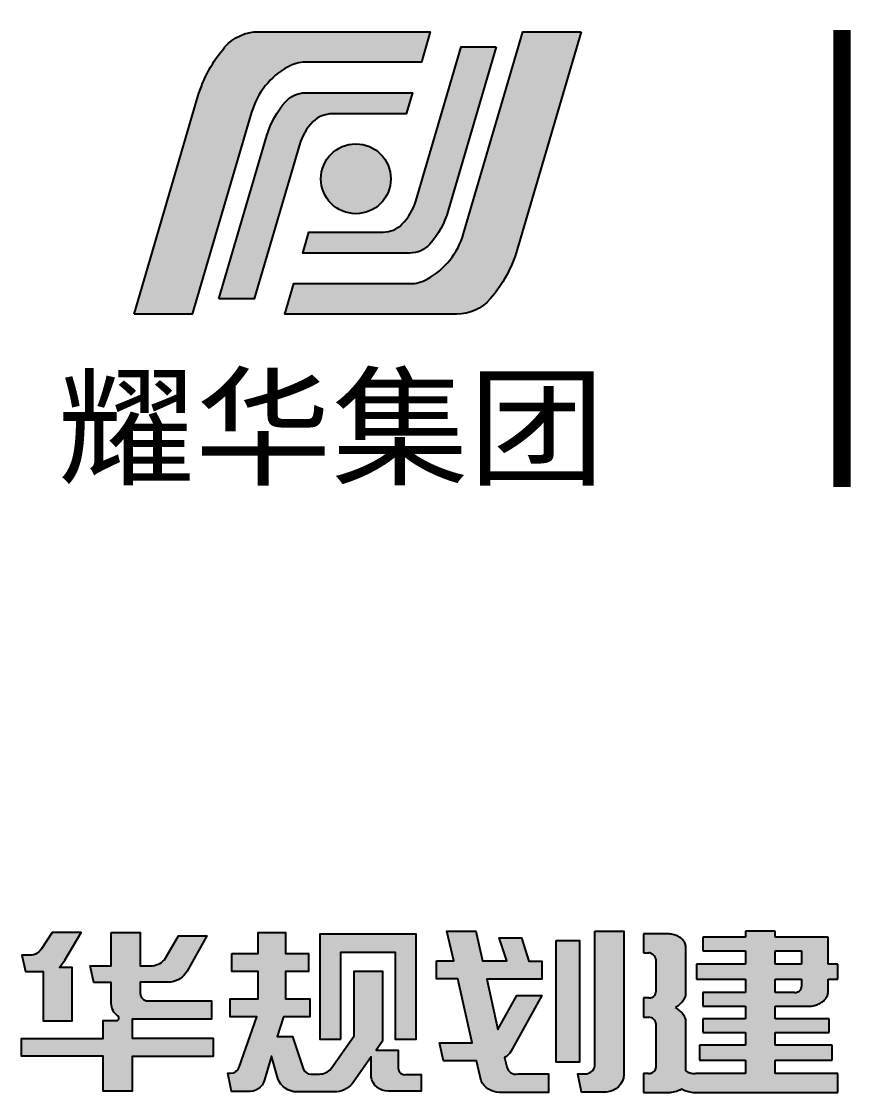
# Model space of a CAD drawing. Extents: x -248860 to 1018944, y -1060852 to 188626.
# Drawn here: x 981373 to 983059, y 71688 to 73865 of the extents above; entities that cross this region are included whole.
import ezdxf

# ---------------------------------------------------------------- set-up
doc = ezdxf.new("R2010")
doc.units = 0
doc.header["$LTSCALE"] = 1000
doc.header["$MEASUREMENT"] = 0
doc.layers.get('0').update_dxf_attribs({"linetype": 'CONTINUOUS'})
for name, color, linetype in [('3', 3, 'CONTINUOUS'), ('WALL', 6, 'CONTINUOUS'), ('图框', 4, 'CONTINUOUS'), ('家具', 35, 'CONTINUOUS')]:
    doc.layers.add(name, color=color, linetype=linetype)
doc.styles.add('-黑体', font='simhei.ttf', dxfattribs={"width": 0.8})

# ---------------------------------------------------------------- blocks, each defined once
blk = doc.blocks.new('yhlogo01')
at = {"layer": '家具'}
h = blk.add_hatch(color=5, dxfattribs=at)
h.dxf.hatch_style = 1
h.paths.add_polyline_path([(243496.4297811407, -10479.33175228268, 0.2174727721033012), (243118.6349315595, -10651.80915515404, 0.1075559214367939), (242812.8083269913, -11211.68171805657), (242090.9063861661, -13669.64493794192), (242748.8166466388, -13669.64493794192), (243418.1854214451, -11389.6694430011, -0.19717890885757), (243830.3649421591, -10874.52929703217, -0.1273347370917847), (244024.4521864142, -10824.2865580254), (245336.0998570008, -10824.2865580254), (245437.4898118477, -10479.33175228268)])
h = blk.add_hatch(color=5, dxfattribs=at)
h.dxf.hatch_style = 1
h.paths.add_polyline_path([(245735.4472798892, -13669.64493794192, 0.2174727721032802), (246113.2421294704, -13497.1675350706, 0.1075559214368167), (246419.0687340387, -12937.29497216795), (247140.9706748639, -10479.33175228268), (246483.0604143911, -10479.33175228268), (245813.6916395846, -12759.30724722437, -0.1971789088572864), (245401.5121188709, -13274.4473931924, -0.1273347370917942), (245207.4248746158, -13324.69013219917), (243895.7772040291, -13324.69013219917), (243794.3872491822, -13669.64493794192)])
h = blk.add_hatch(color=5, dxfattribs=at)
h.dxf.hatch_style = 1
h.paths.add_polyline_path([(245430.8611899983, -12877.86638939462, 0.1093664727785229), (245639.453722176, -12499.22633192304), (246182.0387513717, -10651.80915515404), (245784.2922744539, -10651.80915515404), (245272.9346151327, -12391.57994706894, -0.1253067589665132), (245117.453680721, -12653.93890134204, -0.1991992421947447), (244905.0876318119, -12742.04113997891), (244067.0308118332, -12742.04113997888), (243997.167158876, -12979.73532645646), (245205.5967189892, -12979.73532645646, 0.2155993663494431)])
h = blk.add_hatch(color=5, dxfattribs=at)
h.dxf.hatch_style = 1
h.paths.add_polyline_path([(243801.0158710317, -11271.11030082994, 0.10936647277854), (243592.4233388539, -11649.7503583016), (243049.8383096582, -13497.16753507056), (243447.584786576, -13497.16753507056), (243958.942445897, -11757.39674315657, -0.1253067589668707), (244114.4233803088, -11495.03778888262, -0.1991992421947921), (244326.7894292181, -11406.93555024569), (245164.8462491967, -11406.93555024569), (245234.7099021539, -11169.24136376812), (244026.2803420408, -11169.24136376812, 0.2155993663494261)])
h = blk.add_hatch(color=1, dxfattribs=at)
h.dxf.hatch_style = 1
h.paths.add_polyline_path([(244990.8879417925, -12140.39006664162, 1), (244202.3736493761, -12140.39006664162, 1)])
at = {"layer": '家具', "color": 5}
for points in [[(242090.9063861661, -13669.64493794192), (242812.8083269913, -11211.68171805657, -0.1075559214367966), (243118.6349315595, -10651.80915515403, -0.2174727721032954), (243496.4297811407, -10479.33175228268), (245437.4898118477, -10479.33175228268), (245336.0998570008, -10824.2865580254), (244024.4521864141, -10824.2865580254, 0.127334737091765), (243830.3649421591, -10874.52929703217, 0.1971247319399929), (243418.2364854845, -11389.49551083859), (242748.8166466388, -13669.64493794192)], [(247140.9706748639, -10479.33175228268), (246419.0687340387, -12937.29497216802, -0.1075559214367966), (246113.2421294704, -13497.16753507056, -0.2174727721032954), (245735.4472798892, -13669.64493794192), (243794.3872491822, -13669.64493794192), (243895.7772040291, -13324.69013219917), (245207.4248746158, -13324.69013219917, 0.127334737091765), (245401.5121188708, -13274.44739319241, 0.1971247319399929), (245813.6405755455, -12759.481179386), (246483.0604143911, -10479.33175228268)], [(246182.0387513717, -10651.80915515404), (245639.453722176, -12499.22633192298, -0.109366472778548), (245430.8611899982, -12877.86638939465, -0.2155993663494469), (245205.5967189892, -12979.73532645646), (243997.167158876, -12979.73532645646), (244067.0308118332, -12742.04113997888), (244905.0876318119, -12742.04113997891, 0.1991992421947874), (245117.4536807211, -12653.93890134198, 0.1253067589663713), (245272.9346151326, -12391.5799470692), (245784.2922744539, -10651.80915515404)], [(243049.8383096582, -13497.16753507056), (243592.4233388539, -11649.75035830162, -0.109366472778548), (243801.0158710317, -11271.11030082994, -0.2155993663494469), (244026.2803420408, -11169.24136376812), (245234.7099021539, -11169.24136376812), (245164.8462491967, -11406.93555024569), (244326.7894292181, -11406.93555024569, 0.1991992421947874), (244114.4233803088, -11495.03778888261, 0.1253067589663713), (243958.9424458974, -11757.39674315539), (243447.584786576, -13497.16753507056)]]:
    blk.add_lwpolyline(points, format="xyb", close=True, dxfattribs=at)
at = {"layer": '家具', "color": 1}
blk.add_circle((244596.6307955843, -12140.39006664162), 394.2571462081978, dxfattribs=at)
blk = doc.blocks.new('A1')
h = blk.add_hatch(color=0)
h.dxf.hatch_style = 1
edge = h.paths.add_edge_path()
edge.add_line((499907.9289028043, 391799.8102194821), (499804.6575156818, 391799.8102194822))
edge.add_line((499804.6575156818, 391799.8102194822), (499804.6575156818, 391812.8723855542))
edge.add_line((499804.6575156818, 391812.8723855542), (499746.2662531775, 391812.8723855542))
edge.add_line((499746.2662531775, 391812.8723855542), (499746.2662531776, 391799.8102194822))
edge.add_line((499746.2662531776, 391799.8102194822), (499663.0551200981, 391799.8102194821))
edge.add_line((499663.0551200981, 391799.8102194821), (499663.055120098, 391771.390772095))
edge.add_line((499663.055120098, 391771.390772095), (499746.2662531776, 391771.3907720951))
edge.add_line((499746.2662531776, 391771.3907720951), (499746.2662531776, 391743.1962322638))
edge.add_line((499746.2662531776, 391743.1962322638), (499650.3385152966, 391743.1962322636))
edge.add_line((499650.3385152966, 391743.1962322636), (499650.3385152966, 391711.9906454532))
edge.add_line((499650.3385152966, 391711.9906454532), (499746.2662531775, 391711.9906454532))
edge.add_line((499746.2662531775, 391711.9906454532), (499746.2662531776, 391683.8175802907))
edge.add_line((499746.2662531776, 391683.8175802907), (499663.2676734882, 391683.8175802907))
edge.add_line((499663.2676734882, 391683.8175802907), (499663.2676734882, 391655.3877932482))
edge.add_line((499663.2676734882, 391655.3877932482), (499746.2662531775, 391655.3877932482))
edge.add_line((499746.2662531775, 391655.3877932482), (499746.2662531775, 391628.6634728641))
edge.add_line((499746.2662531775, 391628.6634728641), (499663.1423936758, 391628.6634728641))
edge.add_line((499663.1423936758, 391628.6634728641), (499663.1423936758, 391600.1255171203))
edge.add_line((499663.1423936758, 391600.1255171203), (499746.2662531775, 391600.1255171202))
edge.add_line((499746.2662531775, 391600.1255171202), (499746.2662531775, 391573.5053886473))
edge.add_line((499746.2662531775, 391573.5053886473), (499656.7320086561, 391573.5053886474))
edge.add_line((499656.7320086561, 391573.5053886474), (499656.7320086561, 391542.1948145677))
edge.add_line((499656.7320086561, 391542.1948145677), (499746.2662531774, 391542.1948145676))
edge.add_line((499746.2662531774, 391542.1948145676), (499746.2662531775, 391514.1287250693))
edge.add_line((499746.2662531775, 391514.1287250693), (499648.8725882611, 391514.128741846))
edge.add_spline(control_points=[(499648.8725882588, 391514.128741846), (499647.516805486, 391514.1248151271), (499646.1607248433, 391514.1965286431), (499641.7445433073, 391514.678954967), (499638.7324416775, 391515.4083780448), (499634.4495737447, 391517.0801189559), (499633.0368026386, 391517.7518299996), (499631.6948611921, 391518.5173174875)], knot_values=[0.9513714849087886, 0.9513714849087886, 0.9513714849087886, 0.9513714849087886, 1.090703220191351, 1.090703220191351, 1.408924883728573, 1.408924883728573, 1.574416654039366, 1.574416654039366, 1.574416654039366, 1.574416654039366], degree=3, periodic=0)
edge.add_line((499631.6948611921, 391518.5173174875), (499629.6768083906, 391519.8315117532))
edge.add_line((499629.6768083906, 391519.8315117532), (499629.6768083906, 391627.6929589767))
edge.add_spline(control_points=[(499629.6768083906, 391627.6929589767), (499629.0389010403, 391629.6955345451), (499628.2299742769, 391631.6691520484), (499625.6602429506, 391636.7476009296), (499623.6198191801, 391639.7757828386), (499618.9745301421, 391645.1443308506), (499616.4492767555, 391647.5229899169), (499613.6413075626, 391649.6886044737)], knot_values=[3.391103965101848, 3.391103965101848, 3.391103965101848, 3.391103965101848, 3.526234999189308, 3.526234999189308, 3.747079914326613, 3.747079914326613, 3.94529361934048, 3.94529361934048, 3.94529361934048, 3.94529361934048], degree=3, periodic=0)
edge.add_line((499613.6413075626, 391649.6886044737), (499609.5170604697, 391652.986123019))
edge.add_line((499609.5170604697, 391652.986123019), (499613.7215037394, 391656.0837060186))
edge.add_spline(control_points=[(499613.7215037394, 391656.0837060186), (499615.566837668, 391657.4344776521), (499617.2881708091, 391658.8832742923), (499621.4332136043, 391662.8945350292), (499623.6285346302, 391665.5901668347), (499627.1918020804, 391671.2635780823), (499628.5600892682, 391674.2407480872), (499629.5387159159, 391677.4342343109), (499629.5829340947, 391677.5820117931), (499629.6261334103, 391677.7299442384)], knot_values=[2.311832462008515, 2.311832462008515, 2.311832462008515, 2.311832462008515, 2.450793033216761, 2.450793033216761, 2.675985772782195, 2.675985772782195, 2.901178512347629, 2.901178512347629, 2.912092230434895, 2.912092230434895, 2.912092230434895, 2.912092230434895], degree=3, periodic=0)
edge.add_line((499629.6261334103, 391677.7299442383), (499629.6261334103, 391775.9993304876))
edge.add_spline(control_points=[(499629.6261334103, 391775.9993304876), (499629.630080546, 391778.1625855921), (499629.5176349047, 391779.8966171443), (499629.2926283568, 391783.6265630543), (499628.8393377613, 391786.0289184858), (499626.7663480617, 391790.6016039109), (499625.3315646446, 391792.8036633595), (499621.7281981602, 391796.8727997523), (499619.5595313578, 391798.7384310508), (499614.6276976406, 391801.9682940993), (499611.8652945107, 391803.3316295663), (499605.9514387894, 391805.4305459041), (499602.8008605887, 391806.1657647682), (499597.7860857357, 391806.7684625977), (499595.9719772948, 391806.8768094087), (499594.1578709034, 391806.8765785517)], knot_values=[-0.09946393604087977, -0.09946393604087977, -0.09946393604087977, -0.09946393604087977, 0.07948016177026485, 0.07948016177026485, 0.3479203152235475, 0.3479203152235475, 0.6163604686768303, 0.6163604686768303, 0.884800622130113, 0.884800622130113, 1.153240775583396, 1.153240775583396, 1.421680929036679, 1.421680929036679, 1.570955397518689, 1.570955397518689, 1.570955397518689, 1.570955397518689], degree=3, periodic=0)
edge.add_line((499594.1578719218, 391806.8765785193), (499547.0065997255, 391806.8765785193))
edge.add_line((499547.0065997255, 391806.8765785193), (499547.0065997255, 391767.2103699229))
edge.add_line((499547.0065997255, 391767.2103699229), (499557.3011671106, 391767.2103699229))
edge.add_spline(control_points=[(499557.301167111, 391767.2103699229), (499559.7906281099, 391766.8415706282), (499561.530858275, 391766.1187200162), (499564.3205810933, 391764.4915974619), (499565.6203750136, 391763.3921081147), (499568.07310273, 391761.0128298), (499569.1183029701, 391759.6603405565), (499570.4085476788, 391757.2990942172), (499570.8064099727, 391756.3680350843), (499571.2883611631, 391754.2152674938)], knot_values=[3.386551680851742, 3.386551680851742, 3.386551680851742, 3.386551680851742, 3.627015090191965, 3.627015090191965, 3.904526008478623, 3.904526008478623, 4.182036926765281, 4.182036926765281, 4.349186330027427, 4.349186330027427, 4.349186330027427, 4.349186330027427], degree=3, periodic=0)
edge.add_line((499571.2883611631, 391754.2152674938), (499571.2883611631, 391684.5541656874))
edge.add_spline(control_points=[(499571.2883611631, 391685.3483910699), (499571.2927789426, 391685.2113248752), (499571.2908990225, 391684.9785081674), (499571.237864952, 391683.6543733178), (499571.0284694527, 391682.5704378734), (499570.2232756086, 391680.2623889592), (499569.5479114454, 391679.0692386188), (499567.8548943002, 391676.9568842758), (499566.8385217928, 391676.0361613174), (499564.1445981266, 391674.2111195196), (499562.36335759, 391673.4491224194), (499559.5623151378, 391672.7810438627), (499558.6068548425, 391672.6371838089), (499557.3785872198, 391672.5640585373)], knot_values=[-1.487500499190211, -1.487500499190211, -1.487500499190211, -1.487500499190211, -1.436353530280068, -1.436353530280068, -1.196218717986405, -1.196218717986405, -0.8982293874048811, -0.8982293874048811, -0.6002400568233572, -0.6002400568233572, -0.187335728827086, -0.187335728827086, 0.01911643517104955, 0.01911643517104955, 0.01911643517104955, 0.01911643517104955], degree=3, periodic=0)
edge.add_line((499557.3785872198, 391672.5640585373), (499546.9362178085, 391672.5640585373))
edge.add_line((499546.9362178085, 391672.5640585373), (499546.9362178083, 391632.6600378691))
edge.add_line((499546.9362178083, 391632.6600378691), (499557.2068553419, 391632.6600378691))
edge.add_spline(control_points=[(499557.2068553419, 391632.6600378691), (499559.5083405227, 391632.2924965217), (499561.016320444, 391631.8139085879), (499563.6968602023, 391630.5742917169), (499564.8880929395, 391629.847201985), (499567.037737794, 391628.1323806124), (499567.996149875, 391627.1440675079), (499569.593819221, 391624.9474751431), (499570.2322340413, 391623.7384831654), (499570.9533816069, 391621.6305217981), (499571.1524369888, 391620.7718924236), (499571.2897688014, 391619.4124092435)], knot_values=[0.09832068293461194, 0.09832068293461194, 0.09832068293461194, 0.09832068293461194, 0.3878882526098777, 0.3878882526098777, 0.6477281066924279, 0.6477281066924279, 0.907567960774978, 0.907567960774978, 1.167407814857528, 1.167407814857528, 1.336230672169579, 1.336230672169579, 1.336230672169579, 1.336230672169579], degree=3, periodic=0)
edge.add_line((499571.2897688014, 391619.4124092435), (499571.2897688014, 391526.7484184753))
edge.add_spline(control_points=[(499571.2897688014, 391526.7484184753), (499571.2432588252, 391525.2958664132), (499570.9594635144, 391523.9876287159), (499569.9252842258, 391521.4318371353), (499569.1367715331, 391520.2025097169), (499567.2021210566, 391518.061759366), (499566.0570793106, 391517.1483810305), (499563.1472797061, 391515.4443433839), (499561.3004047734, 391514.7807648817), (499558.4304838814, 391514.2649048068), (499557.4570714199, 391514.172593714), (499556.4326542526, 391514.1601417142)], knot_values=[1.586367827487998, 1.586367827487998, 1.586367827487998, 1.586367827487998, 1.872585217741985, 1.872585217741985, 2.185500725120694, 2.185500725120694, 2.498416232499404, 2.498416232499404, 2.909300387812437, 2.909300387812437, 3.114742465468954, 3.114742465468954, 3.114742465468954, 3.114742465468954], degree=3, periodic=0)
edge.add_line((499556.4326542526, 391514.1601417142), (499546.9756316818, 391514.1601417142))
edge.add_line((499546.9756316818, 391514.1601417142), (499546.9756316818, 391474.3603129571))
edge.add_line((499546.9756316818, 391474.3603129571), (499594.8732371089, 391474.3603129571))
edge.add_spline(control_points=[(499594.8732371089, 391474.3603129571), (499597.347924398, 391474.5326031277), (499599.8075709335, 391474.8350379792), (499606.4390101631, 391476.0109823354), (499610.5344675842, 391477.1424289733), (499616.3082343909, 391479.3529462261), (499618.1572186719, 391480.1659679008), (499619.9399941821, 391481.0573092905)], knot_values=[1.657599925298069, 1.657599925298069, 1.657599925298069, 1.657599925298069, 1.788930252808407, 1.788930252808407, 2.017152723414768, 2.017152723414768, 2.129372264282285, 2.129372264282285, 2.129372264282285, 2.129372264282285], degree=3, periodic=0)
edge.add_line((499619.9399941824, 391481.0573092906), (499621.685689452, 391482.0428074906))
edge.add_line((499621.685689452, 391482.0428074906), (499623.644365761, 391480.9910457135))
edge.add_spline(control_points=[(499623.644365761, 391480.9910457135), (499625.5421775923, 391479.9557472126), (499627.5371106262, 391479.0241726884), (499633.0837820895, 391476.8375387602), (499636.7753456454, 391475.7919964125), (499642.4241243594, 391474.7719807512), (499644.2978630919, 391474.522864885), (499646.1840852991, 391474.3603129571)], knot_values=[0.9723196980382531, 0.9723196980382531, 0.9723196980382531, 0.9723196980382531, 1.11294085342267, 1.11294085342267, 1.348800516823549, 1.348800516823549, 1.463491189088361, 1.463491189088361, 1.463491189088361, 1.463491189088361], degree=3, periodic=0)
edge.add_line((499646.1840852991, 391474.3603129571), (499927.0488544334, 391474.3603129571))
edge.add_line((499927.0488544334, 391474.3603129571), (499927.0488544334, 391514.1287250693))
edge.add_line((499927.0488544334, 391514.1287250693), (499804.6575156818, 391514.1287250694))
edge.add_line((499804.6575156818, 391514.1287250694), (499804.6575156818, 391542.1948145677))
edge.add_line((499804.6575156818, 391542.1948145677), (499916.0256385598, 391542.1948145677))
edge.add_line((499916.0256385598, 391542.1948145677), (499916.0256385597, 391573.5053886473))
edge.add_line((499916.0256385597, 391573.5053886473), (499804.6575156818, 391573.5053886473))
edge.add_line((499804.6575156818, 391573.5053886473), (499804.6575156818, 391600.1255171202))
edge.add_line((499804.6575156818, 391600.1255171202), (499909.599769519, 391600.1255171202))
edge.add_line((499909.599769519, 391600.1255171202), (499909.599769519, 391628.6634728641))
edge.add_line((499909.599769519, 391628.6634728641), (499804.6575156816, 391628.6634728641))
edge.add_line((499804.6575156816, 391628.6634728641), (499804.6575156819, 391655.3877932482))
edge.add_line((499804.6575156819, 391655.3877932482), (499872.7526750282, 391655.3877932482))
edge.add_spline(control_points=[(499872.7526750282, 391655.3877932482), (499874.639772462, 391655.5521934999), (499876.5111486797, 391655.8228072897), (499881.5256230669, 391656.8431100572), (499884.5966459165, 391657.7996099254), (499890.3309489737, 391660.2613686182), (499892.9936555433, 391661.7663203101), (499897.7516112896, 391665.2139295115), (499899.8464083862, 391667.1559384646), (499903.3586752978, 391671.3402198555), (499904.776251631, 391673.5815665229), (499906.8811853203, 391678.2251416138), (499907.5694620732, 391680.6269946482), (499908.0292847187, 391684.1367406719), (499908.097271906, 391685.2275973131), (499908.0908505413, 391686.3182430553)], knot_values=[-1.46233434582702, -1.46233434582702, -1.46233434582702, -1.46233434582702, -1.321737701097408, -1.321737701097408, -1.078275998243133, -1.078275998243133, -0.8348142953888574, -0.8348142953888574, -0.5913525925345822, -0.5913525925345822, -0.3478908896803069, -0.3478908896803069, -0.1044291868260317, -0.1044291868260317, 0.004710103025224788, 0.004710103025224788, 0.004710103025224788, 0.004710103025224788], degree=3, periodic=0)
edge.add_line((499908.0908505413, 391686.3182430553), (499908.0907812138, 391711.9906454532))
edge.add_line((499908.0907812138, 391711.9906454532), (499927.0981217756, 391711.9906454532))
edge.add_line((499927.0981217756, 391711.9906454532), (499927.0981217756, 391743.1962322636))
edge.add_line((499927.0981217756, 391743.1962322636), (499907.9289028043, 391743.1962322638))
edge.add_line((499907.9289028043, 391743.1962322638), (499907.9289028043, 391799.8102194821))
h.paths.add_polyline_path([(499804.6575156818, 391771.3907720951), (499855.983216278, 391771.3907720951), (499855.9832162781, 391743.1962322638), (499804.6575156818, 391743.1962322638)], flags=16)
edge = h.paths.add_edge_path(flags=16)
edge.add_line((499804.6575156818, 391711.9906454532), (499855.9846239163, 391711.9906454532))
edge.add_line((499855.9846239163, 391711.9906454532), (499855.9846239163, 391696.3831893447))
edge.add_spline(control_points=[(499855.9846239163, 391696.3831893457), (499855.9744802449, 391695.1333386215), (499855.7579818387, 391693.9193547678), (499854.9054273614, 391691.4931697166), (499854.2255796466, 391690.2991295288), (499852.5232004779, 391688.1866953457), (499851.5019423171, 391687.266763504), (499848.7997911511, 391685.447636748), (499847.016149313, 391684.6902323679), (499844.2128749122, 391684.0291747605), (499843.2569022771, 391683.8876797855), (499842.0382513763, 391683.8175802907)], knot_values=[1.650999810835775, 1.650999810835775, 1.650999810835775, 1.650999810835775, 1.918465449896058, 1.918465449896058, 2.217066645749255, 2.217066645749255, 2.515667841602451, 2.515667841602451, 2.928564907150825, 2.928564907150825, 3.135013439925012, 3.135013439925012, 3.135013439925012, 3.135013439925012], degree=3, periodic=0)
edge.add_line((499842.0382513763, 391683.8175802907), (499804.6575156818, 391683.8175802908))
edge.add_line((499804.6575156818, 391683.8175802908), (499804.6575156818, 391711.9906454532))
at = {"layer": 'WALL', "color": 0}
for p, q in [((499804.6575156818, 391812.8723855542), (499746.2662531775, 391812.8723855542)), ((499746.2662531775, 391812.8723855542), (499746.2662531776, 391799.8102194822)), ((499804.6575156818, 391799.8102194822), (499804.6575156818, 391812.8723855542)), ((499594.1573618772, 391806.8765785193), (499547.0065997255, 391806.8765785193)), ((499547.0065997255, 391806.8765785193), (499547.0065997255, 391767.2103699229)), ((499746.2662531776, 391799.8102194822), (499663.0551200981, 391799.8102194821)), ((499663.0551200981, 391799.8102194821), (499663.055120098, 391771.390772095)), ((499907.9289028043, 391799.8102194821), (499804.6575156818, 391799.8102194822)), ((499907.9289028043, 391743.1962322638), (499907.9289028043, 391799.8102194821)), ((499547.0065997255, 391767.2103699229), (499557.301167111, 391767.2103699229)), ((499629.6261334103, 391677.7299442384), (499629.6261334103, 391775.9993304876)), ((499663.055120098, 391771.390772095), (499746.2662531776, 391771.3907720951)), ((499746.2662531776, 391771.3907720951), (499746.2662531776, 391743.1962322638)), ((499804.6575156818, 391771.3907720951), (499855.983216278, 391771.3907720951)), ((499804.6575156818, 391743.1962322638), (499804.6575156818, 391771.3907720951)), ((499855.983216278, 391771.3907720951), (499855.9832162781, 391743.1962322638)), ((499571.2883611631, 391754.2152674938), (499571.2883611631, 391685.3483910699)), ((499746.2662531776, 391743.1962322638), (499650.3385152966, 391743.1962322636)), ((499650.3385152966, 391743.1962322636), (499650.3385152966, 391711.9906454532)), ((499855.9832162781, 391743.1962322638), (499804.6575156818, 391743.1962322638)), ((499927.0981217756, 391743.1962322636), (499907.9289028043, 391743.1962322638)), ((499927.0981217756, 391711.9906454532), (499927.0981217756, 391743.1962322636)), ((499650.3385152966, 391711.9906454532), (499746.2662531775, 391711.9906454532)), ((499746.2662531775, 391711.9906454532), (499746.2662531776, 391683.8175802907)), ((499804.6575156818, 391683.8175802908), (499804.6575156818, 391711.9906454532)), ((499804.6575156818, 391711.9906454532), (499855.9846239163, 391711.9906454532)), ((499855.9846239163, 391711.9906454532), (499855.9846239163, 391696.3831893457)), ((499908.0908505413, 391686.3182430553), (499908.0907812138, 391711.9906454532)), ((499908.0907812138, 391711.9906454532), (499927.0981217756, 391711.9906454532)), ((499746.2662531776, 391683.8175802907), (499663.2676734882, 391683.8175802907)), ((499663.2676734882, 391683.8175802907), (499663.2676734882, 391655.3877932482)), ((499842.0382513763, 391683.8175802907), (499804.6575156818, 391683.8175802908)), ((499557.3785872198, 391672.5640585373), (499546.9362178085, 391672.5640585373)), ((499546.9362178085, 391672.5640585373), (499546.9362178083, 391632.6600378691)), ((499613.7215037394, 391656.0837060186), (499609.5170604697, 391652.986123019)), ((499613.6413075626, 391649.6886044737), (499609.5170604697, 391652.986123019)), ((499663.2676734882, 391655.3877932482), (499746.2662531775, 391655.3877932482)), ((499746.2662531775, 391655.3877932482), (499746.2662531775, 391628.6634728641)), ((499804.6575156816, 391628.6634728641), (499804.6575156819, 391655.3877932482)), ((499804.6575156819, 391655.3877932482), (499872.7526750282, 391655.3877932482)), ((499546.9362178083, 391632.6600378691), (499557.2068553419, 391632.6600378691)), ((499629.6768083906, 391519.8315117531), (499629.6768083906, 391627.6929589767)), ((499746.2662531775, 391628.6634728641), (499663.1423936758, 391628.6634728641)), ((499663.1423936758, 391628.6634728641), (499663.1423936758, 391600.1255171203)), ((499909.599769519, 391628.6634728641), (499804.6575156816, 391628.6634728641)), ((499909.599769519, 391600.1255171202), (499909.599769519, 391628.6634728641)), ((499571.2897688014, 391619.4124092435), (499571.2897688014, 391526.7484184753)), ((499663.1423936758, 391600.1255171203), (499746.2662531775, 391600.1255171202)), ((499746.2662531775, 391600.1255171202), (499746.2662531775, 391573.5053886473)), ((499804.6575156818, 391573.5053886473), (499804.6575156818, 391600.1255171202)), ((499804.6575156818, 391600.1255171202), (499909.599769519, 391600.1255171202)), ((499746.2662531775, 391573.5053886473), (499656.7320086561, 391573.5053886474)), ((499656.7320086561, 391573.5053886474), (499656.7320086561, 391542.1948145677)), ((499916.0256385597, 391573.5053886473), (499804.6575156818, 391573.5053886473)), ((499916.0256385598, 391542.1948145677), (499916.0256385597, 391573.5053886473)), ((499656.7320086561, 391542.1948145677), (499746.2662531774, 391542.1948145676)), ((499746.2662531774, 391542.1948145676), (499746.2662531775, 391514.1287250693)), ((499804.6575156818, 391514.1287250694), (499804.6575156818, 391542.1948145677)), ((499804.6575156818, 391542.1948145677), (499916.0256385598, 391542.1948145677)), ((499631.6948611921, 391518.5173174875), (499629.6768083906, 391519.8315117532)), ((499556.4326542526, 391514.1601417142), (499546.9756316818, 391514.1601417142)), ((499546.9756316818, 391514.1601417142), (499546.9756316818, 391474.3603129571)), ((499746.2662531775, 391514.1287250693), (499648.8725882588, 391514.128741846)), ((499927.0488544334, 391514.1287250693), (499804.6575156818, 391514.1287250694)), ((499927.0488544334, 391474.3603129571), (499927.0488544334, 391514.1287250693)), ((499546.9756316818, 391474.3603129571), (499594.8732371089, 391474.3603129571)), ((499619.9399941821, 391481.0573092905), (499621.685689452, 391482.0428074906)), ((499623.644365761, 391480.9910457135), (499621.685689452, 391482.0428074906)), ((499646.1840852991, 391474.3603129571), (499927.0488544334, 391474.3603129571))]:
    blk.add_line(p, q, dxfattribs=at)
for points, knots in [([(499629.6261334103, 391775.9993304876), (499629.630080546, 391778.1625855921), (499629.5176349047, 391779.8966171443), (499629.2926283568, 391783.6265630543), (499628.8393377613, 391786.0289184858), (499626.7663480617, 391790.6016039109), (499625.3315646446, 391792.8036633595), (499621.7281981602, 391796.8727997523), (499619.5595313578, 391798.7384310508), (499614.6276976406, 391801.9682940993), (499611.8652945107, 391803.3316295663), (499605.9514387894, 391805.4305459041), (499602.8008605887, 391806.1657647682), (499597.7860857357, 391806.7684625977), (499595.9719772948, 391806.8768094087), (499594.1578709034, 391806.8765785517)], [-0.09946393604087977, -0.09946393604087977, -0.09946393604087977, -0.09946393604087977, 0.07948016177026485, 0.07948016177026485, 0.3479203152235475, 0.3479203152235475, 0.6163604686768303, 0.6163604686768303, 0.884800622130113, 0.884800622130113, 1.153240775583396, 1.153240775583396, 1.421680929036679, 1.421680929036679, 1.570955397518689, 1.570955397518689, 1.570955397518689, 1.570955397518689]), ([(499571.2883611631, 391754.2152674938), (499570.8064099727, 391756.3680350843), (499570.4085476788, 391757.2990942172), (499569.1183029701, 391759.6603405565), (499568.07310273, 391761.0128298), (499565.6203750136, 391763.3921081147), (499564.3205810933, 391764.4915974619), (499561.530858275, 391766.1187200162), (499559.7906281099, 391766.8415706282), (499557.301167111, 391767.2103699229)], [3.386551680851742, 3.386551680851742, 3.386551680851742, 3.386551680851742, 3.553701084113889, 3.553701084113889, 3.831212002400546, 3.831212002400546, 4.108722920687204, 4.108722920687204, 4.349186330027427, 4.349186330027427, 4.349186330027427, 4.349186330027427]), ([(499557.3785872198, 391672.5640585373), (499558.6068548425, 391672.6371838089), (499559.5623151378, 391672.7810438627), (499562.36335759, 391673.4491224194), (499564.1445981266, 391674.2111195196), (499566.8385217928, 391676.0361613174), (499567.8548943002, 391676.9568842758), (499569.5479114454, 391679.0692386188), (499570.2232756086, 391680.2623889592), (499571.0284694527, 391682.5704378734), (499571.237864952, 391683.6543733178), (499571.2908990225, 391684.9785081674), (499571.2927789426, 391685.2113248752), (499571.2883611631, 391685.3483910699)], [-1.487500499190211, -1.487500499190211, -1.487500499190211, -1.487500499190211, -1.281048335192076, -1.281048335192076, -0.8681440071958044, -0.8681440071958044, -0.5701546766142805, -0.5701546766142805, -0.2721653460327567, -0.2721653460327567, -0.03203053373909326, -0.03203053373909326, 0.01911643517104955, 0.01911643517104955, 0.01911643517104955, 0.01911643517104955]), ([(499842.0382513763, 391683.8175802907), (499843.2569022771, 391683.8876797855), (499844.2128749122, 391684.0291747605), (499847.016149313, 391684.6902323679), (499848.7997911511, 391685.447636748), (499851.5019423171, 391687.266763504), (499852.5232004779, 391688.1866953457), (499854.2255796466, 391690.2991295288), (499854.9054273614, 391691.4931697166), (499855.7579818387, 391693.9193547678), (499855.9744802449, 391695.1333386215), (499855.9846239163, 391696.3831893457)], [1.650999810835775, 1.650999810835775, 1.650999810835775, 1.650999810835775, 1.857448343609962, 1.857448343609962, 2.270345409158335, 2.270345409158335, 2.568946605011532, 2.568946605011532, 2.867547800864728, 2.867547800864728, 3.135013439925012, 3.135013439925012, 3.135013439925012, 3.135013439925012]), ([(499872.7526750282, 391655.3877932482), (499874.639772462, 391655.5521934999), (499876.5111486797, 391655.8228072897), (499881.5256230669, 391656.8431100572), (499884.5966459165, 391657.7996099254), (499890.3309489737, 391660.2613686182), (499892.9936555433, 391661.7663203101), (499897.7516112896, 391665.2139295115), (499899.8464083862, 391667.1559384646), (499903.3586752978, 391671.3402198555), (499904.776251631, 391673.5815665229), (499906.8811853203, 391678.2251416138), (499907.5694620732, 391680.6269946482), (499908.0292847187, 391684.1367406719), (499908.097271906, 391685.2275973131), (499908.0908505413, 391686.3182430553)], [-1.46233434582702, -1.46233434582702, -1.46233434582702, -1.46233434582702, -1.321737701097408, -1.321737701097408, -1.078275998243133, -1.078275998243133, -0.8348142953888574, -0.8348142953888574, -0.5913525925345822, -0.5913525925345822, -0.3478908896803069, -0.3478908896803069, -0.1044291868260317, -0.1044291868260317, 0.004710103025224788, 0.004710103025224788, 0.004710103025224788, 0.004710103025224788]), ([(499613.7215037394, 391656.0837060186), (499615.566837668, 391657.4344776521), (499617.2881708091, 391658.8832742923), (499621.4332136043, 391662.8945350292), (499623.6285346302, 391665.5901668347), (499627.1918020804, 391671.2635780823), (499628.5600892682, 391674.2407480872), (499629.5387159159, 391677.4342343109), (499629.5829340947, 391677.5820117931), (499629.6261334103, 391677.7299442384)], [2.311832462008515, 2.311832462008515, 2.311832462008515, 2.311832462008515, 2.450793033216761, 2.450793033216761, 2.675985772782195, 2.675985772782195, 2.901178512347629, 2.901178512347629, 2.912092230434895, 2.912092230434895, 2.912092230434895, 2.912092230434895]), ([(499629.6768083906, 391627.6929589767), (499629.0389010403, 391629.6955345451), (499628.2299742769, 391631.6691520484), (499625.6602429506, 391636.7476009296), (499623.6198191801, 391639.7757828386), (499618.9745301421, 391645.1443308506), (499616.4492767555, 391647.5229899169), (499613.6413075626, 391649.6886044737)], [3.391103965101848, 3.391103965101848, 3.391103965101848, 3.391103965101848, 3.526234999189308, 3.526234999189308, 3.747079914326613, 3.747079914326613, 3.94529361934048, 3.94529361934048, 3.94529361934048, 3.94529361934048]), ([(499571.2897688014, 391619.4124092435), (499571.1524369888, 391620.7718924236), (499570.9533816069, 391621.6305217981), (499570.2322340413, 391623.7384831654), (499569.593819221, 391624.9474751431), (499567.996149875, 391627.1440675079), (499567.037737794, 391628.1323806124), (499564.8880929395, 391629.847201985), (499563.6968602023, 391630.5742917169), (499561.016320444, 391631.8139085879), (499559.5083405227, 391632.2924965217), (499557.2068553419, 391632.6600378691)], [0.09832068293461194, 0.09832068293461194, 0.09832068293461194, 0.09832068293461194, 0.2671435402466629, 0.2671435402466629, 0.526983394329213, 0.526983394329213, 0.7868232484117632, 0.7868232484117632, 1.046663102494313, 1.046663102494313, 1.336230672169579, 1.336230672169579, 1.336230672169579, 1.336230672169579]), ([(499556.4326542526, 391514.1601417142), (499557.4570714199, 391514.172593714), (499558.4304838814, 391514.2649048068), (499561.3004047734, 391514.7807648817), (499563.1472797061, 391515.4443433839), (499566.0570793106, 391517.1483810305), (499567.2021210566, 391518.061759366), (499569.1367715331, 391520.2025097169), (499569.9252842258, 391521.4318371353), (499570.9594635144, 391523.9876287159), (499571.2432588252, 391525.2958664132), (499571.2897688014, 391526.7484184753)], [1.586367827487998, 1.586367827487998, 1.586367827487998, 1.586367827487998, 1.791809905144515, 1.791809905144515, 2.202694060457548, 2.202694060457548, 2.515609567836258, 2.515609567836258, 2.828525075214967, 2.828525075214967, 3.114742465468954, 3.114742465468954, 3.114742465468954, 3.114742465468954]), ([(499631.6948611921, 391518.5173174875), (499633.0368026386, 391517.7518299996), (499634.4495737447, 391517.0801189559), (499638.7324416775, 391515.4083780448), (499641.7445433073, 391514.678954967), (499646.1607248433, 391514.1965286431), (499647.516805486, 391514.1248151271), (499648.8725882588, 391514.128741846)], [0.9513714849087886, 0.9513714849087886, 0.9513714849087886, 0.9513714849087886, 1.116863255219582, 1.116863255219582, 1.435084918756804, 1.435084918756804, 1.574416654039366, 1.574416654039366, 1.574416654039366, 1.574416654039366]), ([(499594.8732371089, 391474.3603129571), (499597.347924398, 391474.5326031277), (499599.8075709335, 391474.8350379792), (499606.4390101631, 391476.0109823354), (499610.5344675842, 391477.1424289733), (499616.3082343909, 391479.3529462261), (499618.1572186719, 391480.1659679008), (499619.9399941821, 391481.0573092905)], [1.657599925298069, 1.657599925298069, 1.657599925298069, 1.657599925298069, 1.788930252808407, 1.788930252808407, 2.017152723414768, 2.017152723414768, 2.129372264282285, 2.129372264282285, 2.129372264282285, 2.129372264282285]), ([(499623.644365761, 391480.9910457135), (499625.5421775923, 391479.9557472126), (499627.5371106262, 391479.0241726884), (499633.0837820895, 391476.8375387602), (499636.7753456454, 391475.7919964125), (499642.4241243594, 391474.7719807512), (499644.2978630919, 391474.522864885), (499646.1840852991, 391474.3603129571)], [0.9723196980382531, 0.9723196980382531, 0.9723196980382531, 0.9723196980382531, 1.11294085342267, 1.11294085342267, 1.348800516823549, 1.348800516823549, 1.463491189088361, 1.463491189088361, 1.463491189088361, 1.463491189088361])]:
    blk.add_open_spline(points, degree=3, knots=knots, dxfattribs=at)
blk = doc.blocks.new('sadf f')
at = {"layer": '图框'}
h = blk.add_hatch(color=256, dxfattribs=at)
h.dxf.hatch_style = 1
edge = h.paths.add_edge_path()
edge.add_line((729115.1947087506, 392513.6298126029), (729173.9989253327, 392513.6298126029))
edge.add_line((729173.9989253327, 392513.6298126029), (729173.9989253327, 392445.9392762097))
edge.add_line((729173.9989253327, 392445.9392762097), (729194.876821467, 392445.9392762097))
edge.add_arc((729194.876821467, 392484.8329114773), 38.89363526762463, 270, 316.2637315083772)
edge.add_line((729222.9786268969, 392457.9441890102), (729251.5773541508, 392506.8154208828))
edge.add_line((729251.5773541508, 392506.8154208828), (729309.096038946, 392506.8154208828))
edge.add_line((729309.096038946, 392506.8154208828), (729269.0989436163, 392435.0654367567))
edge.add_arc((729230.8930392253, 392456.363353665), 43.74119791420623, 269.02328633964726, 330.86247824083, ccw=False)
edge.add_line((729230.1474248581, 392412.6285111), (729173.9791700044, 392412.6285111))
edge.add_line((729173.9791700044, 392412.6285111), (729173.9791700044, 392390.2367946957))
edge.add_arc((729190.5906313054, 392391.1498951974), 16.63653807378286, 183.1462739963999, 265.2827346268475)
edge.add_line((729189.2224618917, 392374.5697108941), (729319.0676888374, 392374.5697108941))
edge.add_line((729319.0676888374, 392374.5697108941), (729319.0676888374, 392337.5818710896))
edge.add_line((729319.0676888374, 392337.5818710896), (729157.7277185712, 392337.5818710896))
edge.add_line((729157.7277185712, 392337.5818710896), (729157.7277185712, 392298.7824186147))
edge.add_line((729157.7277185712, 392298.7824186147), (729322.4880545412, 392298.7824186147))
edge.add_line((729322.4880545412, 392298.7824186147), (729322.4880545412, 392261.479948163))
edge.add_line((729322.4880545412, 392261.479948163), (729157.3739186008, 392261.479948163))
edge.add_line((729157.3739186008, 392261.479948163), (729157.3739186008, 392191.04372196))
edge.add_line((729157.3739186008, 392191.04372196), (729098.9145222947, 392191.04372196))
edge.add_line((729098.9145222947, 392191.04372196), (729098.9145222947, 392262.1639278309))
edge.add_line((729098.9145222947, 392262.1639278309), (728932.4480443352, 392262.1639278309))
edge.add_line((728932.4480443352, 392262.1639278309), (728932.4480443352, 392298.5170345035))
edge.add_line((728932.4480443352, 392298.5170345035), (729098.6478253626, 392298.5170345035))
edge.add_line((729098.6478253626, 392298.5170345035), (729098.6478253626, 392334.709330075))
edge.add_line((729098.6478253626, 392334.709330075), (729125.4907206695, 392334.709330075))
edge.add_arc((729125.4907206696, 392339.709330075), 5, 269.9999999986659, 414.0773281516969)
edge.add_arc((729147.255856126, 392369.751650804), 32.09800744266528, 179.9058676720582, 234.0773281515472, ccw=False)
edge.add_line((729115.1578920025, 392369.8043852083), (729115.1578920025, 392412.2615071525))
edge.add_line((729115.1578920025, 392412.2615071525), (729079.5610092727, 392412.2615071525))
edge.add_line((729079.5610092727, 392412.2615071525), (729071.9330763252, 392445.6871808464))
edge.add_line((729071.9330763252, 392445.6871808464), (729115.1947087506, 392445.6871808464))
edge.add_line((729115.1947087506, 392445.6871808464), (729115.1947087506, 392513.6298126029))
edge = h.paths.add_edge_path()
edge.add_line((728994.8932537191, 392513.630594294), (728973.3290138463, 392480.6077492842))
edge.add_arc((728948.9173150974, 392496.5488266618), 29.15559952683389, 261.39413347628914, 326.85507158753194, ccw=False)
edge.add_line((728944.5545708503, 392467.7214881373), (728933.4782595665, 392467.7214881373))
edge.add_line((728933.4782595665, 392467.7214881373), (728941.0682302158, 392434.3212194025))
edge.add_line((728941.0682302158, 392434.3212194025), (728976.6110807441, 392434.3212194025))
edge.add_line((728976.6110807441, 392434.3212194025), (728976.6110807441, 392333.9118316143))
edge.add_line((728976.6110807441, 392333.9118316143), (729035.4979105173, 392333.9118316143))
edge.add_line((729035.4979105173, 392333.9118316143), (729035.4979105173, 392442.3657755789))
edge.add_line((729035.4979105173, 392442.3657755789), (729009.5863815076, 392442.3657755789))
edge.add_line((729009.5863815076, 392442.3657755789), (729020.3763721422, 392457.3694969911))
edge.add_line((729020.3763721422, 392457.3694969911), (729054.1696357776, 392513.630594294))
edge.add_line((729054.1696357776, 392513.630594294), (728994.8932537191, 392513.630594294))
h = blk.add_hatch(color=256, dxfattribs=at)
h.dxf.hatch_style = 1
h.paths.add_polyline_path([(729581.6429409941, 392296.8616301165), (729581.6429409941, 392474.0151000281), (729692.3421351123, 392474.0151000281), (729692.3421351123, 392296.8248906372), (729734.8913083836, 392296.8248906372), (729734.8913083836, 392510.5976330236), (729539.0327057992, 392510.5976330236), (729539.0327057992, 392296.8616301165)], flags=17)
edge = h.paths.add_edge_path()
edge.add_line((729360.468783166, 392470.7106747088), (729413.7066990193, 392470.7106747089))
edge.add_line((729413.7066990193, 392470.7106747089), (729413.7066990193, 392513.7595733171))
edge.add_line((729413.7066990193, 392513.7595733171), (729469.580841227, 392513.7595733171))
edge.add_line((729469.580841227, 392513.7595733171), (729469.580841227, 392470.7106747088))
edge.add_line((729469.580841227, 392470.7106747088), (729515.7203084351, 392470.7106747088))
edge.add_line((729515.7203084351, 392470.7106747088), (729515.7203084351, 392434.3102757278))
edge.add_line((729515.7203084351, 392434.3102757278), (729469.3177361729, 392434.3102757278))
edge.add_line((729469.3177361729, 392434.3102757278), (729469.3177361729, 392378.639585341))
edge.add_line((729469.3177361729, 392378.639585341), (729518.8362624893, 392378.639585341))
edge.add_line((729518.8362624893, 392378.639585341), (729518.8362624892, 392342.2806159856))
edge.add_line((729518.8362624892, 392342.2806159856), (729465.3579443351, 392342.2806159855))
edge.add_line((729465.3579443351, 392342.2806159855), (729452.6511262571, 392302.0412885982))
edge.add_line((729452.6511262571, 392302.0412885982), (729483.856482648, 392302.0412885982))
edge.add_line((729483.856482648, 392302.0412885982), (729504.8930634276, 392237.0400638686))
edge.add_arc((729520.1519478833, 392241.9783516746), 16.0380872078325, 197.9333238407274, 272.8202501273631)
edge.add_line((729520.9410662986, 392225.9596896389), (729538.3923475666, 392225.9596896389))
edge.add_arc((729538.3923475667, 392256.492860678), 30.53317103913287, 269.9999999997816, 321.3462396300885)
edge.add_line((729562.2367617087, 392237.4214567463), (729608.8920365062, 392303.713870991))
edge.add_line((729608.8920365062, 392303.713870991), (729608.8920365062, 392435.2293271465))
edge.add_line((729608.8920365062, 392435.2293271465), (729666.2505222445, 392435.2293271465))
edge.add_line((729666.2505222445, 392435.2293271465), (729666.2505222445, 392292.8280029343))
edge.add_line((729666.2505222445, 392292.8280029343), (729653.315775044, 392274.4608833143))
edge.add_line((729653.315775044, 392274.4608833143), (729698.3807677815, 392274.4608833143))
edge.add_line((729698.3807677815, 392274.4608833143), (729698.3807677815, 392238.0398563157))
edge.add_arc((729711.8770642489, 392238.0398563156), 13.49629646737594, 179.9999999997529, 279.324212247768)
edge.add_line((729714.0637454793, 392224.7218818627), (729744.7905237994, 392224.7218818627))
edge.add_line((729744.7905237994, 392224.7218818627), (729744.7905237994, 392191.0378592771))
edge.add_line((729744.7905237994, 392191.0378592771), (729678.4522373786, 392191.0378592771))
edge.add_arc((729678.4522373786, 392227.0261840877), 35.98832481063437, 191.0167001970379, 270, ccw=False)
edge.add_line((729643.127122476, 392220.1489913611), (729643.127122476, 392260.7375625623))
edge.add_line((729643.127122476, 392260.7375625623), (729608.2726807308, 392210.5429079849))
edge.add_arc((729567.5698964245, 392238.8063323757), 49.55338342208778, 276.7306559191228, 325.2244460650215, ccw=False)
edge.add_line((729573.3776576717, 392189.594466755), (729492.5698635806, 392189.594466755))
edge.add_arc((729492.5698635806, 392230.6819184139), 41.08745165891014, 199.6101807632964, 270, ccw=False)
edge.add_line((729453.8655731853, 392216.8921907585), (729440.7353294543, 392262.6011451024))
edge.add_line((729440.7353294543, 392262.6011451024), (729426.878915219, 392214.0902278545))
edge.add_arc((729395.2089261041, 392223.1362841424), 32.93659583047449, 264.1124957034071, 344.0588058369036, ccw=False)
edge.add_line((729391.830435076, 392190.3734218854), (729359.6985983236, 392190.3734218854))
edge.add_line((729359.6985983236, 392190.3734218854), (729352.1201790399, 392227.5437865498))
edge.add_line((729352.1201790399, 392227.5437865498), (729357.6391753703, 392227.5437865498))
edge.add_arc((729357.6391753703, 392246.1342112398), 18.59042468998814, 270, 339.6635158444369)
edge.add_line((729375.0708184876, 392239.6734289041), (729410.7421801833, 392342.2806159856))
edge.add_line((729410.7421801833, 392342.2806159856), (729357.0996017219, 392342.2806159856))
edge.add_line((729357.0996017219, 392342.2806159856), (729357.0996017219, 392378.639585341))
edge.add_line((729357.0996017219, 392378.639585341), (729413.7408218591, 392378.639585341))
edge.add_line((729413.7408218591, 392378.639585341), (729413.7408218591, 392434.3102757278))
edge.add_line((729413.7408218591, 392434.3102757278), (729360.4687831661, 392434.3102757278))
edge.add_line((729360.4687831661, 392434.3102757278), (729360.468783166, 392470.7106747088))
h = blk.add_hatch(color=256, dxfattribs=at)
h.dxf.hatch_style = 1
edge = h.paths.add_edge_path()
edge.add_line((730098.1614768147, 392516.4540623632), (730157.1452872902, 392516.4540623632))
edge.add_line((730157.1452872902, 392516.4540623632), (730157.1452872902, 392224.7283024574))
edge.add_arc((730120.4128158566, 392226.209776515), 36.7623342975176, 271.35161917142426, 357.6904295128195, ccw=False)
edge.add_line((730121.2799664176, 392189.4576708214), (730070.8550538037, 392189.4576708214))
edge.add_line((730070.8550538037, 392189.4576708214), (730063.5609650199, 392226.1441687265))
edge.add_line((730063.5609650199, 392226.1441687265), (730078.3090618129, 392226.1441687265))
edge.add_arc((730078.3090618128, 392246.2455257101), 20.10135698365048, 270.0000000003318, 350.9734199348794)
edge.add_line((730098.1614768147, 392243.0917706178), (730098.1614768147, 392516.4540623632))
h.paths.add_polyline_path([(730019.8109468177, 392497.2162548003), (730067.3169115526, 392497.2162548003), (730067.3169115526, 392250.1153328463), (730019.8109468177, 392250.1153328463)])
edge = h.paths.add_edge_path()
edge.add_line((729776.1900341928, 392456.0504499293), (729811.3680741348, 392456.0504499293))
edge.add_line((729811.3680741348, 392456.0504499293), (729797.614773762, 392516.1523296182))
edge.add_line((729797.614773762, 392516.1523296182), (729856.1428259048, 392516.1523296182))
edge.add_line((729856.1428259048, 392516.1523296182), (729869.8934323692, 392455.8374391184))
edge.add_line((729869.8934323692, 392455.8374391184), (729919.0554145841, 392455.8374391184))
edge.add_line((729919.0554145841, 392455.8374391184), (729903.805199108, 392502.5849089253))
edge.add_line((729903.805199108, 392502.5849089253), (729949.1258445147, 392502.5849089253))
edge.add_line((729949.1258445147, 392502.5849089253), (729963.8803808445, 392455.6455339658))
edge.add_line((729963.8803808445, 392455.6455339658), (729990.4803580786, 392455.6455339658))
edge.add_line((729990.4803580786, 392455.6455339658), (729990.4803580786, 392419.0884059294))
edge.add_line((729990.4803580786, 392419.0884059294), (729878.335167493, 392419.0884059294))
edge.add_line((729878.335167493, 392419.0884059294), (729901.1534663977, 392316.8367447276))
edge.add_line((729901.1534663977, 392316.8367447276), (729939.4723635031, 392385.848731041))
edge.add_line((729939.4723635031, 392385.848731041), (729990.5420295219, 392385.848731041))
edge.add_line((729990.5420295219, 392385.848731041), (729927.525331602, 392272.0307225997))
edge.add_arc((729900.6742797525, 392286.8971277177), 30.69183908716175, 296.9524544015882, 331.0283705584411, ccw=False)
edge.add_line((729914.5853853453, 392259.5389456191), (729919.0523638376, 392240.4927715571))
edge.add_arc((729937.7995805965, 392244.8896343487), 19.25592216990687, 193.1992549188739, 282.7036142318557)
edge.add_line((729942.0341069393, 392226.105084174), (730003.8762666031, 392226.105084174))
edge.add_line((730003.8762666031, 392226.105084174), (730003.8762666031, 392188.6079726511))
edge.add_line((730003.8762666031, 392188.6079726511), (729904.2008636803, 392188.6079726511))
edge.add_arc((729904.2008636803, 392230.0687332074), 41.46076055633603, 205.4870111693368, 270, ccw=False)
edge.add_line((729866.7749458838, 392212.2278996228), (729857.3409604991, 392252.8309275507))
edge.add_line((729857.3409604991, 392252.8309275507), (729790.3544315835, 392252.8309275507))
edge.add_line((729790.3544315835, 392252.8309275507), (729782.648152689, 392289.2395342878))
edge.add_line((729782.648152689, 392289.2395342878), (729848.9362191061, 392289.2395342878))
edge.add_line((729848.9362191061, 392289.2395342878), (729819.3545180529, 392419.1978426763))
edge.add_line((729819.3545180529, 392419.1978426763), (729776.1900341928, 392419.1978426763))
edge.add_line((729776.1900341928, 392419.1978426763), (729776.1900341928, 392456.0504499293))
at = {"layer": '3', "const_width": 35}
blk.add_lwpolyline([(730600.5655911758, 394348.2044247661), (730600.5655911758, 393419.0828935308)], dxfattribs=at)
at = {"layer": '图框'}
for points in [[(729115.1947087506, 392513.6298126029), (729173.9989253327, 392513.6298126029), (729173.9989253327, 392445.9392762097), (729194.876821467, 392445.9392762097, 0.2046509590101342), (729222.9786268969, 392457.9441890102), (729251.5773541508, 392506.8154208828), (729309.096038946, 392506.8154208828), (729269.0989436163, 392435.0654367567, -0.276569069520666), (729230.1474248581, 392412.6285111), (729173.9791700044, 392412.6285111), (729173.9791700044, 392390.2367946957, 0.374563486376834), (729189.2224618917, 392374.5697108941), (729319.0676888374, 392374.5697108941), (729319.0676888374, 392337.5818710896), (729157.7277185712, 392337.5818710896), (729157.7277185712, 392298.7824186147), (729322.4880545412, 392298.7824186147), (729322.4880545412, 392261.479948163), (729157.3739186008, 392261.479948163), (729157.3739186008, 392191.04372196), (729098.9145222947, 392191.04372196), (729098.9145222947, 392262.1639278309), (728932.4480443352, 392262.1639278309), (728932.4480443352, 392298.5170345035), (729098.6478253626, 392298.5170345035), (729098.6478253626, 392334.709330075), (729125.4907206695, 392334.709330075, 0.7270581675455992), (729128.4241848846, 392343.7583778271, -0.2408701598548001), (729115.1578920025, 392369.8043852083), (729115.1578920025, 392412.2615071525), (729079.5610092727, 392412.2615071525), (729071.9330763252, 392445.6871808464), (729115.1947087506, 392445.6871808464)], [(728994.8932537191, 392513.630594294), (728973.3290138463, 392480.6077492842, -0.2936567912703833), (728944.5545708503, 392467.7214881373), (728933.4782595665, 392467.7214881373), (728941.0682302158, 392434.3212194025), (728976.6110807441, 392434.3212194025), (728976.6110807441, 392333.9118316143), (729035.4979105173, 392333.9118316143), (729035.4979105173, 392442.3657755789), (729009.5863815076, 392442.3657755789), (729020.3763721422, 392457.3694969911), (729054.1696357776, 392513.630594294)], [(729360.468783166, 392470.7106747088), (729413.7066990193, 392470.7106747089), (729413.7066990193, 392513.7595733171), (729469.580841227, 392513.7595733171), (729469.580841227, 392470.7106747088), (729515.7203084351, 392470.7106747088), (729515.7203084351, 392434.3102757278), (729469.3177361729, 392434.3102757278), (729469.3177361729, 392378.639585341), (729518.8362624893, 392378.639585341), (729518.8362624892, 392342.2806159856), (729465.3579443351, 392342.2806159855), (729452.6511262571, 392302.0412885982), (729483.856482648, 392302.0412885982), (729504.8930634276, 392237.0400638686, 0.3389041223550494), (729520.9410662986, 392225.9596896389), (729538.3923475666, 392225.9596896389, 0.2278655504711115), (729562.2367617087, 392237.4214567463), (729608.8920365062, 392303.713870991), (729608.8920365062, 392435.2293271465), (729666.2505222445, 392435.2293271465), (729666.2505222445, 392292.8280029343), (729653.315775044, 392274.4608833143), (729698.3807677815, 392274.4608833143), (729698.3807677815, 392238.0398563157, 0.4627227272856995), (729714.0637454793, 392224.7218818627), (729744.7905237994, 392224.7218818627), (729744.7905237994, 392191.0378592771), (729678.4522373786, 392191.0378592771, -0.3589544271071848), (729643.127122476, 392220.1489913611), (729643.127122476, 392260.7375625623), (729608.2726807308, 392210.5429079849, -0.2148095068150594), (729573.3776576717, 392189.594466755), (729492.5698635806, 392189.594466755, -0.3171697942361905), (729453.8655731853, 392216.8921907585), (729440.7353294543, 392262.6011451024), (729426.878915219, 392214.0902278545, -0.3637049563819471), (729391.830435076, 392190.3734218854), (729359.6985983236, 392190.3734218854), (729352.1201790399, 392227.5437865498), (729357.6391753703, 392227.5437865498, 0.3136853879327809), (729375.0708184876, 392239.6734289041), (729410.7421801833, 392342.2806159856), (729357.0996017219, 392342.2806159856), (729357.0996017219, 392378.639585341), (729413.7408218591, 392378.639585341), (729413.7408218591, 392434.3102757278), (729360.4687831661, 392434.3102757278)], [(729776.1900341928, 392456.0504499293), (729811.3680741348, 392456.0504499293), (729797.614773762, 392516.1523296182), (729856.1428259048, 392516.1523296182), (729869.8934323692, 392455.8374391184), (729919.0554145841, 392455.8374391184), (729903.805199108, 392502.5849089253), (729949.1258445147, 392502.5849089253), (729963.8803808445, 392455.6455339658), (729990.4803580786, 392455.6455339658), (729990.4803580786, 392419.0884059294), (729878.335167493, 392419.0884059294), (729901.1534663977, 392316.8367447276), (729939.4723635031, 392385.848731041), (729990.5420295219, 392385.848731041), (729927.525331602, 392272.0307225997, -0.1497896634446751), (729914.5853853453, 392259.5389456191), (729919.0523638376, 392240.4927715571, 0.4116821351494803), (729942.0341069393, 392226.105084174), (730003.8762666031, 392226.105084174), (730003.8762666031, 392188.6079726511), (729904.2008636803, 392188.6079726511, -0.2891693241154799), (729866.7749458838, 392212.2278996228), (729857.3409604991, 392252.8309275507), (729790.3544315835, 392252.8309275507), (729782.648152689, 392289.2395342878), (729848.9362191061, 392289.2395342878), (729819.3545180529, 392419.1978426763), (729776.1900341928, 392419.1978426763)], [(730098.1614768147, 392516.4540623632), (730157.1452872902, 392516.4540623632), (730157.1452872902, 392224.7283024574, -0.3956191980589924), (730121.2799664176, 392189.4576708214), (730070.8550538037, 392189.4576708214), (730063.5609650199, 392226.1441687265), (730078.3090618129, 392226.1441687265, 0.3687877206231039), (730098.1614768147, 392243.0917706178)]]:
    blk.add_lwpolyline(points, format="xyb", close=True, dxfattribs=at)
for points in [[(729581.6429409941, 392296.8616301165), (729581.6429409941, 392474.0151000281), (729692.3421351123, 392474.0151000281), (729692.3421351123, 392296.8248906372), (729734.8913083836, 392296.8248906372), (729734.8913083836, 392510.5976330236), (729539.0327057992, 392510.5976330236), (729539.0327057992, 392296.8616301165)], [(730019.8109468177, 392497.2162548003), (730067.3169115526, 392497.2162548003), (730067.3169115526, 392250.1153328463), (730019.8109468177, 392250.1153328463)]]:
    blk.add_lwpolyline(points, close=True, dxfattribs=at)
at = {"layer": '图框', "xscale": 1.04, "yscale": 0.97}
blk.add_blockref('A1', (210668.2336521457, 12458.16213878529), dxfattribs=at)
at = {"layer": '家具', "xscale": 0.18, "yscale": 0.18, "zscale": 0.18}
blk.add_blockref('yhlogo01', (685584.9525412078, 396231.0722251945), dxfattribs=at)
at = {"layer": '3', "style": '-黑体', "width": 1.05}
blk.add_text('耀华集团', height=194.1628574223477, dxfattribs=at).set_placement((729007.0185072328, 393443.3500043502))

msp = doc.modelspace()

# ---------------------------------------------------------------- block references
at = {"layer": 'WALL'}
msp.add_blockref('sadf f', (252440.5564393587, -320500.6469144025), dxfattribs=at)

doc.saveas('drawing.dxf')
